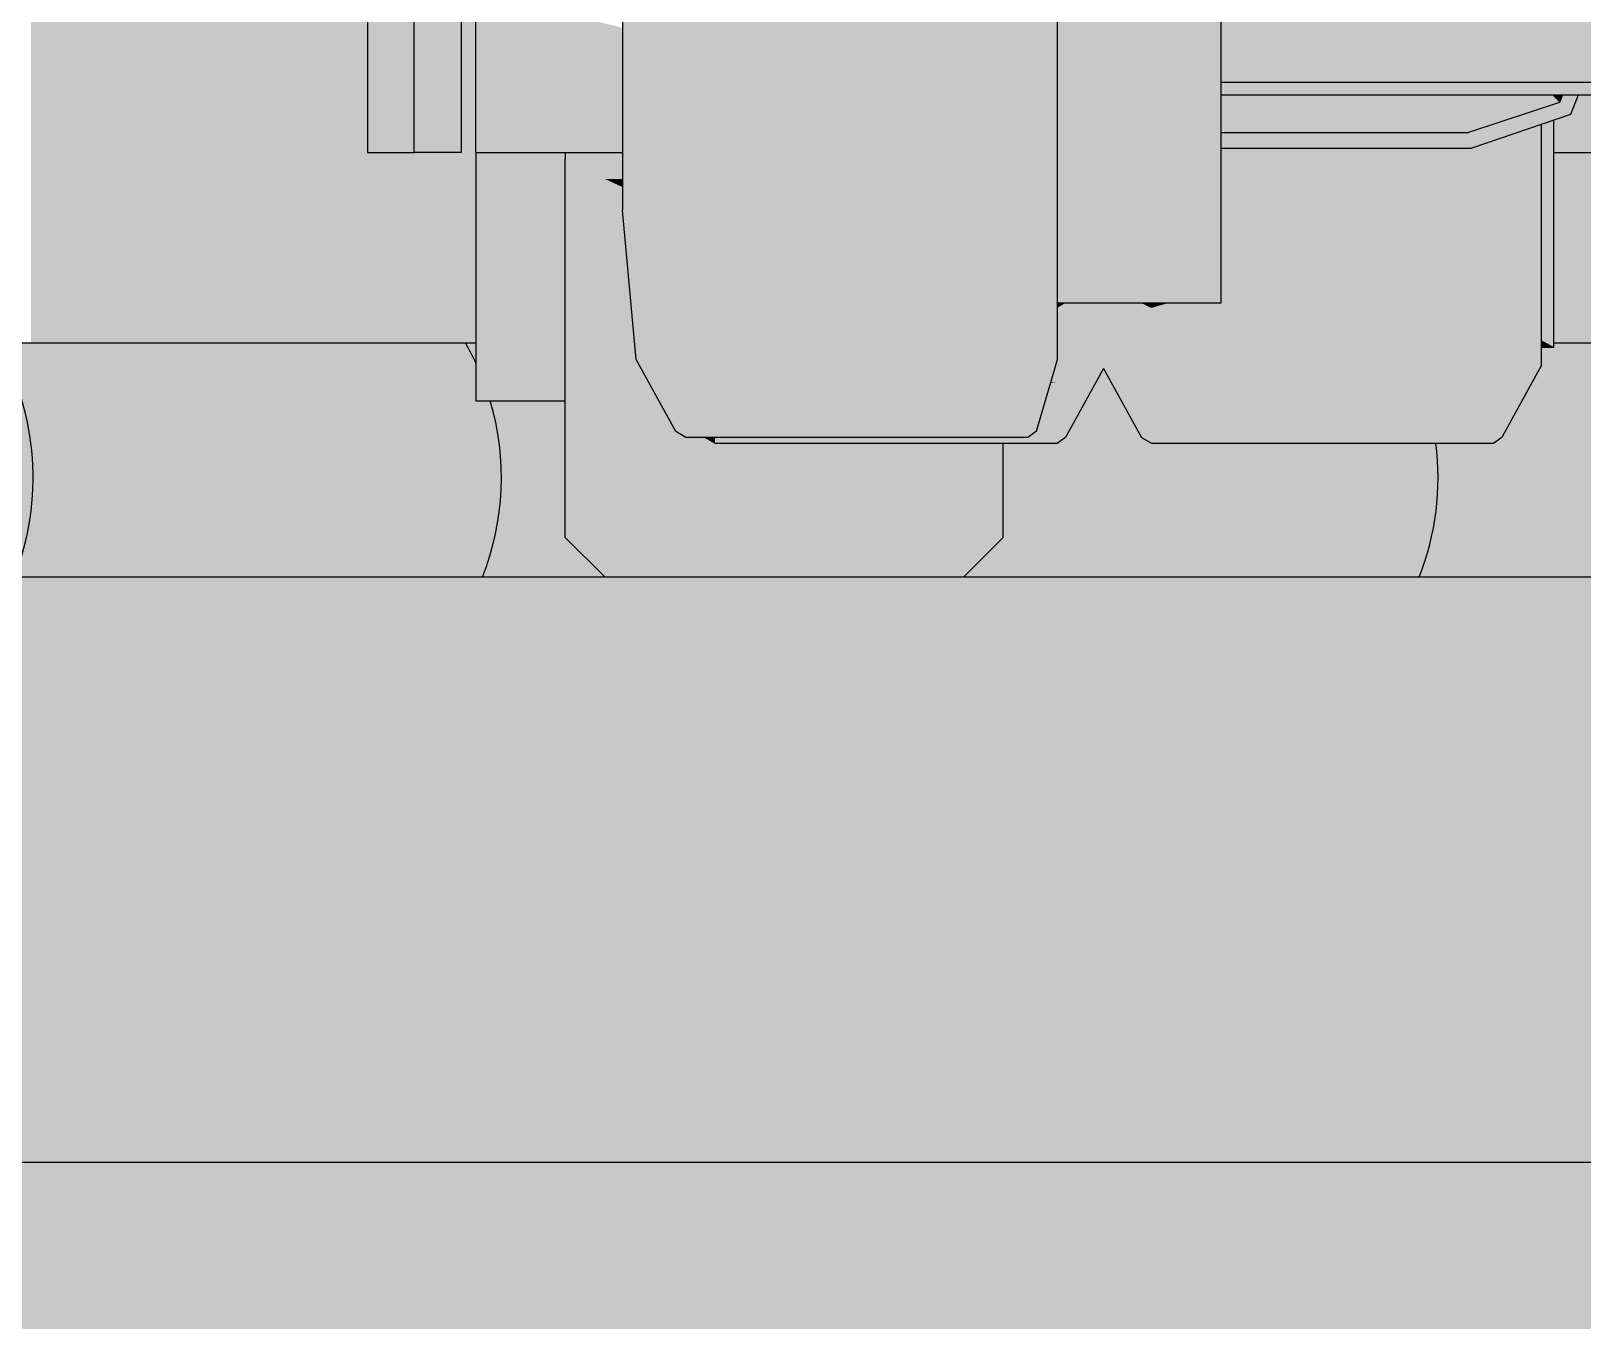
# Model space of a CAD drawing. Header units: millimetres. Extents: x 365175 to 2667127, y -330297 to -162108.
# Drawn here: x 1707990 to 1708652, y -327514 to -326964 of the extents above; entities that cross this region are included whole.
import ezdxf

# ---------------------------------------------------------------- set-up
doc = ezdxf.new("R2010")
doc.units = ezdxf.units.MM
doc.header["$MEASUREMENT"] = 0
doc.linetypes.add('Wipeout_Contour', pattern=[1000, 0, -1000])
for name, color, linetype in [('Cars', 7, 'Continuous'), ('Cotations - 1_100', 7, 'Continuous'), ('Portes ARCHICAD', 7, 'Continuous'), ('Sols_ Dalles', 7, 'Continuous')]:
    doc.layers.add(name, color=color, linetype=linetype)
doc.styles.add('STYLE_GENERE_4', font='')
doc.styles.get('STYLE_GENERE_4').set_extended_font_data('Arial')
doc.dimstyles.new('STYLE_GENERE__3', dxfattribs={"dimtxt": 500, "dimasz": 190, "dimexe": 0.18, "dimexo": 0.0625, "dimgap": 0, "dimtad": 1, "dimlfac": 0.001, "dimzin": 0, "dimdsep": 46, "dimtxsty": 'STYLE_GENERE_4', "dimblk": 'ARROWHEAD_6', "dimblk1": 'ARROWHEAD_6', "dimblk2": 'ARROWHEAD_6', "dimcen": 0.09, "dimse1": 1, "dimse2": 1, "dimclrd": 5, "dimclre": 5, "dimclrt": 5, "dimazin": 0, "dimtfac": 1, "dimtdec": 4, "dimtmove": 0, "dimatfit": 3, "dimfxl": 0, "dimtolj": 1, "dimtzin": 0, "dimarcsym": 0})

# ---------------------------------------------------------------- blocks, each defined once
blk = doc.blocks.new('Élément de coupe_7_1', base_point=(1275690.65, -327096.82))
at = {"layer": 'Portes ARCHICAD', "linetype": 'Continuous', "lineweight": 0, "true_color": 0x000000}
for points in [[(1707989.74, -324696.82), (1707989.74, -327096.82), (1708179.75, -327096.82), (1708179.75, -326911.45), (1708173.43, -326911.45), (1708173.43, -327015.46), (1708133.43, -327015.46), (1708133.43, -325840.62), (1708110.49, -325837.51), (1708082.43, -325826.73), (1708071.18, -325802.79), (1708071.18, -325769.65), (1708079.67, -325742.83), (1708084.52, -325737.08), (1708121.21, -325721.73), (1708133.43, -325720.33), (1708133.43, -325690.33), (1708106.13, -325678.17), (1708104.28, -325673.38), (1708094.95, -325645.35), (1708102.83, -325511.08), (1708113.39, -325483.96), (1708117.99, -325477.42), (1708133.43, -325467.9), (1708133.43, -324696.82)], [(1707989.74, -325180.14), (1707989.74, -327096.82), (1708179.75, -327096.82), (1708179.75, -326911.45), (1708173.43, -326911.45), (1708173.43, -327015.46), (1708133.43, -327015.46), (1708133.43, -325840.62), (1708110.49, -325837.51), (1708082.43, -325826.73), (1708071.18, -325802.79), (1708071.18, -325769.65), (1708079.67, -325742.83), (1708084.52, -325737.08), (1708121.21, -325721.73), (1708133.43, -325720.33), (1708133.43, -325690.33), (1708106.13, -325678.17), (1708104.28, -325673.38), (1708094.95, -325645.35), (1708102.83, -325511.08), (1708113.39, -325483.96), (1708117.99, -325477.42), (1708133.43, -325467.9), (1708133.43, -325180.14)], [(1708640.12, -327096.82), (1709327.54, -327096.82), (1709327.54, -327015.46), (1709288.27, -327015.46), (1709288.27, -327033.53), (1709249.52, -327033.53), (1709249.52, -327024.19), (1709224.81, -327024.19), (1709224.81, -327015.46), (1708742.85, -327015.46), (1708742.85, -327024.19), (1708718.14, -327024.19), (1708718.14, -327033.53), (1708679.39, -327033.53), (1708679.39, -327015.46), (1708640.12, -327015.46)], [(1708640.12, -327096.82), (1709327.54, -327096.82), (1709327.54, -327015.46), (1709288.27, -327015.46), (1709288.27, -327033.53), (1709249.52, -327033.53), (1709249.52, -327024.19), (1709224.81, -327024.19), (1709224.81, -327015.46), (1708742.85, -327015.46), (1708742.85, -327024.19), (1708718.14, -327024.19), (1708718.14, -327033.53), (1708679.39, -327033.53), (1708679.39, -327015.46), (1708640.12, -327015.46)]]:
    blk.add_hatch(color=18, dxfattribs=at).paths.add_polyline_path(points)
blk = doc.blocks.new('Élément de coupe_13_1', base_point=(1275690.65, -327096.82))
at = {"layer": 'Cars', "linetype": 'Continuous', "lineweight": 0, "true_color": 0x000000}
for points in [[(1708179.75, -327015.46), (1708242.39, -326992.67), (1708242.39, -326962.65), (1708241.69, -326962.03), (1708232.36, -326959.78), (1708223.03, -326951.41), (1708217.82, -326956.89), (1708207.54, -326953.27), (1708207.54, -326716.25), (1708217.82, -326712.63), (1708223.03, -326718.11), (1708232.36, -326709.74), (1708241.69, -326707.49), (1708242.39, -326706.87), (1708242.39, -326629.43), (1708244.23, -326609.01), (1708244.23, -326518.91), (1708252.78, -326501.52), (1708252.78, -326478.6), (1708252.78, -326472.46), (1708238.22, -326472.46), (1708238.22, -326449.46), (1708179.75, -326449.46)], [(1708179.75, -327015.46), (1708242.39, -326992.67), (1708242.39, -326962.65), (1708241.69, -326962.03), (1708232.36, -326959.78), (1708223.03, -326951.41), (1708217.82, -326956.89), (1708207.54, -326953.27), (1708207.54, -326716.25), (1708217.82, -326712.63), (1708223.03, -326718.11), (1708232.36, -326709.74), (1708241.69, -326707.49), (1708242.39, -326706.87), (1708242.39, -326629.43), (1708244.23, -326609.01), (1708244.23, -326518.91), (1708252.78, -326501.52), (1708252.78, -326478.6), (1708252.78, -326472.46), (1708238.22, -326472.46), (1708238.22, -326449.46), (1708179.75, -326449.46)], [(1708133.43, -327015.46), (1708153.43, -326538.55), (1708133.43, -326538.55)], [(1708133.43, -327015.46), (1708153.43, -326538.55), (1708133.43, -326538.55)], [(1708133.43, -327015.46), (1708153.43, -326538.55), (1708133.43, -326538.55)], [(1708153.43, -327015.46), (1708153.43, -326538.55), (1708133.43, -327015.46)], [(1708153.43, -327015.46), (1708153.43, -326538.55), (1708133.43, -327015.46)], [(1708153.43, -327015.46), (1708153.43, -326538.55), (1708133.43, -327015.46)], [(1708173.43, -327015.46), (1708173.43, -326885.46), (1708153.43, -326885.46)], [(1708173.43, -327015.46), (1708173.43, -326885.46), (1708153.43, -326885.46)], [(1708173.43, -327015.46), (1708173.43, -326885.46), (1708153.43, -326885.46)], [(1708173.43, -327015.46), (1708153.43, -326885.46), (1708153.43, -327015.46)], [(1708173.43, -327015.46), (1708153.43, -326885.46), (1708153.43, -327015.46)], [(1708173.43, -327015.46), (1708153.43, -326885.46), (1708153.43, -327015.46)], [(1708248.13, -326969.31), (1708248.13, -326917.92), (1708242.39, -326937.42)], [(1708248.13, -326969.31), (1708248.13, -326917.92), (1708242.39, -326937.42)], [(1708248.13, -326969.31), (1708260.91, -326937.87), (1708258.9, -326928.06), (1708257.36, -326923.08), (1708248.13, -326917.92)], [(1708248.13, -326969.31), (1708260.91, -326937.87), (1708258.9, -326928.06), (1708257.36, -326923.08), (1708248.13, -326917.92)], [(1708248.13, -326969.31), (1708242.39, -326937.42), (1708242.39, -326972.15)], [(1708248.13, -326969.31), (1708242.39, -326937.42), (1708242.39, -326972.15)], [(1708248.13, -326969.31), (1708265.15, -326984.7), (1708265.15, -326952.02), (1708261.42, -326940.37), (1708260.91, -326937.87)], [(1708248.13, -326969.31), (1708265.15, -326984.7), (1708265.15, -326952.02), (1708261.42, -326940.37), (1708260.91, -326937.87)], [(1708267.31, -326958.78), (1708265.15, -326952.02), (1708265.15, -326984.7), (1708269.34, -326985.94), (1708267.39, -326958.77)], [(1708267.31, -326958.78), (1708265.15, -326952.02), (1708265.15, -326984.7), (1708269.34, -326985.94), (1708267.39, -326958.77)], [(1708340.15, -326957.95), (1708269.34, -326985.94), (1708415.46, -326985.94), (1708415.46, -326957.11)], [(1708340.15, -326957.95), (1708269.34, -326985.94), (1708415.46, -326985.94), (1708415.46, -326957.11)], [(1708269.34, -326958.75), (1708269.34, -326985.94), (1708340.15, -326957.95)], [(1708269.34, -326958.75), (1708269.34, -326985.94), (1708340.15, -326957.95)], [(1708415.46, -326985.94), (1708419.08, -326984.59), (1708419.08, -326957.07), (1708417.24, -326957.09)], [(1708415.46, -326985.94), (1708419.08, -326984.59), (1708419.08, -326957.07), (1708417.24, -326957.09)], [(1708417.24, -326957.09), (1708415.46, -326957.11), (1708415.46, -326985.94)], [(1708417.24, -326957.09), (1708415.46, -326957.11), (1708415.46, -326985.94)], [(1708425.45, -326956.99), (1708419.08, -326957.07), (1708419.08, -326984.59), (1708428.1, -326969.29)], [(1708425.45, -326956.99), (1708419.08, -326957.07), (1708419.08, -326984.59), (1708428.1, -326969.29)], [(1708428.1, -326956.96), (1708425.45, -326956.99), (1708428.1, -326969.29)], [(1708428.1, -326956.96), (1708425.45, -326956.99), (1708428.1, -326969.29)], [(1708428.1, -326956.96), (1708428.1, -327031.83), (1708497.96, -327079.64), (1708497.96, -326956.19), (1708497.09, -326956.19)], [(1708428.1, -326956.96), (1708428.1, -327031.83), (1708497.96, -327079.64), (1708497.96, -326956.19), (1708497.09, -326956.19)], [(1708497.96, -326956.19), (1708497.96, -326964.57), (1708694.34, -326985.58), (1708694.34, -326956.19)], [(1708497.96, -326956.19), (1708497.96, -326964.57), (1708694.34, -326985.58), (1708694.34, -326956.19)], [(1708267.39, -326958.77), (1708269.34, -326985.94), (1708269.34, -326958.75)], [(1708267.39, -326958.77), (1708269.34, -326985.94), (1708269.34, -326958.75)], [(1708497.96, -326985.58), (1708694.34, -326985.58), (1708497.96, -326964.57)], [(1708497.96, -326985.58), (1708694.34, -326985.58), (1708497.96, -326964.57)], [(1708248.13, -327014.82), (1708248.13, -326969.31), (1708242.39, -326972.15)], [(1708248.13, -327014.82), (1708248.13, -326969.31), (1708242.39, -326972.15)], [(1708248.13, -327014.82), (1708265.15, -326984.7), (1708248.13, -326969.31)], [(1708248.13, -327014.82), (1708265.15, -326984.7), (1708248.13, -326969.31)], [(1708419.08, -326984.59), (1708428.1, -327014.8), (1708428.1, -326969.29)], [(1708419.08, -326984.59), (1708428.1, -327014.8), (1708428.1, -326969.29)], [(1708242.39, -326972.15), (1708242.39, -327000.88), (1708248.13, -327014.82)], [(1708242.39, -326972.15), (1708242.39, -327000.88), (1708248.13, -327014.82)], [(1708265.15, -327035.42), (1708265.15, -326984.7), (1708248.13, -327014.82)], [(1708265.15, -327035.42), (1708265.15, -326984.7), (1708248.13, -327014.82)], [(1708265.15, -326984.7), (1708269.34, -327037.08), (1708269.34, -326985.94)], [(1708265.15, -326984.7), (1708269.34, -327037.08), (1708269.34, -326985.94)], [(1708265.15, -327035.42), (1708269.34, -327037.08), (1708265.15, -326984.7)], [(1708265.15, -327035.42), (1708269.34, -327037.08), (1708265.15, -326984.7)], [(1708415.46, -326985.94), (1708415.46, -327037.08), (1708419.08, -326984.59)], [(1708415.46, -326985.94), (1708415.46, -327037.08), (1708419.08, -326984.59)], [(1708415.46, -327037.08), (1708419.08, -327035.27), (1708419.08, -326984.59)], [(1708415.46, -327037.08), (1708419.08, -327035.27), (1708419.08, -326984.59)], [(1708419.08, -327035.27), (1708428.1, -327014.8), (1708419.08, -326984.59)], [(1708419.08, -327035.27), (1708428.1, -327014.8), (1708419.08, -326984.59)], [(1708415.46, -326985.94), (1708269.34, -327037.08), (1708415.46, -327037.08)], [(1708415.46, -326985.94), (1708269.34, -327037.08), (1708415.46, -327037.08)], [(1708269.34, -326985.94), (1708269.34, -327037.08), (1708415.46, -326985.94)], [(1708269.34, -326985.94), (1708269.34, -327037.08), (1708415.46, -326985.94)], [(1708497.96, -326986.72), (1708672.39, -326986.72), (1708672.39, -326985.58), (1708513.18, -326985.58), (1708497.96, -326986.66)], [(1708497.96, -326986.72), (1708672.39, -326986.72), (1708672.39, -326985.58), (1708513.18, -326985.58), (1708497.96, -326986.66)], [(1708513.18, -326985.58), (1708497.96, -326985.58), (1708497.96, -326986.66)], [(1708513.18, -326985.58), (1708497.96, -326985.58), (1708497.96, -326986.66)], [(1708497.96, -326986.72), (1708497.96, -326990.85), (1708672.39, -326986.72)], [(1708497.96, -326986.72), (1708497.96, -326990.85), (1708672.39, -326986.72)], [(1708672.39, -326986.72), (1708497.96, -326990.85), (1708497.96, -326990.86), (1708672.39, -326990.86)], [(1708672.39, -326986.72), (1708497.96, -326990.85), (1708497.96, -326990.86), (1708672.39, -326990.86)], [(1708497.96, -326990.86), (1708497.96, -326995.17), (1708598.19, -326999.17), (1708625.12, -326990.86)], [(1708497.96, -326990.86), (1708497.96, -326995.17), (1708598.19, -326999.17), (1708625.12, -326990.86)], [(1708598.19, -326999.17), (1708603.7, -327006.87), (1708630.44, -326990.86), (1708625.12, -326990.86)], [(1708598.19, -326999.17), (1708603.7, -327006.87), (1708630.44, -326990.86), (1708625.12, -326990.86)], [(1708630.44, -326990.86), (1708603.7, -327006.87), (1708642.52, -326994.16), (1708639.36, -326990.86)], [(1708630.44, -326990.86), (1708603.7, -327006.87), (1708642.52, -326994.16), (1708639.36, -326990.86)], [(1708643.78, -326990.86), (1708639.36, -326990.86), (1708642.52, -326994.16)], [(1708643.78, -326990.86), (1708639.36, -326990.86), (1708642.52, -326994.16)], [(1708640.12, -327001.6), (1708640.12, -327015.46), (1708679.39, -327015.46), (1708679.39, -326985.58), (1708672.39, -326985.58), (1708672.39, -326990.86), (1708650.58, -326990.86), (1708647.28, -326999.15)], [(1708640.12, -327001.6), (1708640.12, -327015.46), (1708679.39, -327015.46), (1708679.39, -326985.58), (1708672.39, -326985.58), (1708672.39, -326990.86), (1708650.58, -326990.86), (1708647.28, -326999.15)], [(1708642.51, -326994.16), (1708647.28, -326999.15), (1708650.58, -326990.86), (1708643.78, -326990.86)], [(1708642.51, -326994.16), (1708647.28, -326999.15), (1708650.58, -326990.86), (1708643.78, -326990.86)], [(1708179.75, -327015.46), (1708242.39, -327015.46), (1708242.39, -326992.67)], [(1708179.75, -327015.46), (1708242.39, -327015.46), (1708242.39, -326992.67)], [(1708497.96, -326995.17), (1708497.96, -326999.17), (1708598.19, -326999.17)], [(1708497.96, -326995.17), (1708497.96, -326999.17), (1708598.19, -326999.17)], [(1708604.78, -327013.68), (1708647.28, -326999.15), (1708642.51, -326994.16), (1708625.7, -326999.67)], [(1708604.78, -327013.68), (1708647.28, -326999.15), (1708642.51, -326994.16), (1708625.7, -326999.67)], [(1708242.39, -327000.88), (1708242.39, -327022.34), (1708248.13, -327052.46)], [(1708242.39, -327000.88), (1708242.39, -327022.34), (1708248.13, -327052.46)], [(1708242.39, -327000.88), (1708248.13, -327052.46), (1708248.13, -327014.82)], [(1708242.39, -327000.88), (1708248.13, -327052.46), (1708248.13, -327014.82)], [(1708497.96, -327003.74), (1708603.7, -327006.87), (1708598.19, -326999.17), (1708497.96, -326999.17)], [(1708497.96, -327003.74), (1708603.7, -327006.87), (1708598.19, -326999.17), (1708497.96, -326999.17)], [(1708497.96, -327006.87), (1708603.7, -327006.87), (1708497.96, -327003.74)], [(1708497.96, -327006.87), (1708603.7, -327006.87), (1708497.96, -327003.74)], [(1708602.36, -327006.87), (1708604.78, -327013.68), (1708625.7, -326999.67), (1708603.7, -327006.87)], [(1708602.36, -327006.87), (1708604.78, -327013.68), (1708625.7, -326999.67), (1708603.7, -327006.87)], [(1708634.86, -327003.4), (1708628.35, -327005.63), (1708634.86, -327017.27)], [(1708634.86, -327003.4), (1708628.35, -327005.63), (1708634.86, -327017.27)], [(1708634.86, -327017.27), (1708634.86, -327095.71), (1708640.12, -327098.59), (1708640.12, -327001.6), (1708634.86, -327003.4)], [(1708634.86, -327017.27), (1708634.86, -327095.71), (1708640.12, -327098.59), (1708640.12, -327001.6), (1708634.86, -327003.4)], [(1708497.96, -327007.26), (1708497.96, -327013.68), (1708604.78, -327013.68), (1708602.36, -327006.87), (1708507.53, -327006.87)], [(1708497.96, -327007.26), (1708497.96, -327013.68), (1708604.78, -327013.68), (1708602.36, -327006.87), (1708507.53, -327006.87)], [(1708507.53, -327006.87), (1708497.96, -327006.87), (1708497.96, -327007.26)], [(1708507.53, -327006.87), (1708497.96, -327006.87), (1708497.96, -327007.26)], [(1708497.96, -327029.14), (1708497.96, -327039.55), (1708614.34, -327039.55), (1708614.34, -327010.42), (1708604.78, -327013.68), (1708542.13, -327013.68)], [(1708497.96, -327029.14), (1708497.96, -327039.55), (1708614.34, -327039.55), (1708614.34, -327010.42), (1708604.78, -327013.68), (1708542.13, -327013.68)], [(1708614.34, -327039.55), (1708617.96, -327037.74), (1708617.96, -327009.18), (1708616.4, -327009.71)], [(1708614.34, -327039.55), (1708617.96, -327037.74), (1708617.96, -327009.18), (1708616.4, -327009.71)], [(1708614.34, -327039.55), (1708616.4, -327009.71), (1708614.34, -327010.42)], [(1708614.34, -327039.55), (1708616.4, -327009.71), (1708614.34, -327010.42)], [(1708617.96, -327037.74), (1708634.86, -327017.27), (1708628.35, -327005.63), (1708617.96, -327009.18)], [(1708617.96, -327037.74), (1708634.86, -327017.27), (1708628.35, -327005.63), (1708617.96, -327009.18)], [(1708217.92, -327015.46), (1708179.75, -327015.46), (1708179.75, -327121.46), (1708217.92, -327083.41), (1708217.92, -327041.56)], [(1708217.92, -327015.46), (1708179.75, -327015.46), (1708179.75, -327121.46), (1708217.92, -327083.41), (1708217.92, -327041.56)], [(1708217.92, -327018.32), (1708234.92, -327026.82), (1708232.68, -327015.46), (1708217.92, -327015.46)], [(1708217.92, -327018.32), (1708234.92, -327026.82), (1708232.68, -327015.46), (1708217.92, -327015.46)], [(1708234.92, -327015.46), (1708232.68, -327015.46), (1708234.92, -327026.82)], [(1708234.92, -327015.46), (1708232.68, -327015.46), (1708234.92, -327026.82)], [(1708234.92, -327026.82), (1708242.39, -327026.82), (1708242.39, -327022.34), (1708242.39, -327015.46), (1708234.92, -327015.46)], [(1708234.92, -327026.82), (1708242.39, -327026.82), (1708242.39, -327022.34), (1708242.39, -327015.46), (1708234.92, -327015.46)], [(1708248.13, -327052.46), (1708265.15, -327035.42), (1708248.13, -327014.82)], [(1708248.13, -327052.46), (1708265.15, -327035.42), (1708248.13, -327014.82)], [(1708419.08, -327035.27), (1708428.1, -327052.44), (1708428.1, -327014.8)], [(1708419.08, -327035.27), (1708428.1, -327052.44), (1708428.1, -327014.8)], [(1708542.13, -327013.68), (1708497.96, -327013.68), (1708497.96, -327029.14)], [(1708542.13, -327013.68), (1708497.96, -327013.68), (1708497.96, -327029.14)], [(1708617.96, -327037.74), (1708634.86, -327054.91), (1708634.86, -327017.27)], [(1708617.96, -327037.74), (1708634.86, -327054.91), (1708634.86, -327017.27)], [(1708234.92, -327026.82), (1708217.92, -327018.32), (1708234.92, -327097.24)], [(1708234.92, -327026.82), (1708217.92, -327018.32), (1708234.92, -327097.24)], [(1708217.92, -327085.22), (1708234.92, -327097.24), (1708217.92, -327018.32)], [(1708217.92, -327085.22), (1708234.92, -327097.24), (1708217.92, -327018.32)], [(1708242.39, -327022.34), (1708248.13, -327080.59), (1708248.13, -327052.46)], [(1708242.39, -327022.34), (1708248.13, -327080.59), (1708248.13, -327052.46)], [(1708248.13, -327080.59), (1708242.39, -327022.34), (1708242.39, -327035.6)], [(1708248.13, -327080.59), (1708242.39, -327022.34), (1708242.39, -327035.6)], [(1708234.92, -327026.82), (1708242.39, -327030.27), (1708242.39, -327026.82)], [(1708234.92, -327026.82), (1708242.39, -327030.27), (1708242.39, -327026.82)], [(1708234.92, -327026.82), (1708234.92, -327097.24), (1708247.53, -327097.24), (1708242.39, -327040.09), (1708242.39, -327035.6), (1708242.39, -327030.27)], [(1708234.92, -327026.82), (1708234.92, -327097.24), (1708247.53, -327097.24), (1708242.39, -327040.09), (1708242.39, -327035.6), (1708242.39, -327030.27)], [(1708248.13, -327080.59), (1708242.39, -327035.6), (1708248.13, -327097.98)], [(1708248.13, -327080.59), (1708242.39, -327035.6), (1708248.13, -327097.98)], [(1708242.39, -327035.6), (1708242.39, -327040.09), (1708248.13, -327097.98)], [(1708242.39, -327035.6), (1708242.39, -327040.09), (1708248.13, -327097.98)], [(1708248.13, -327052.46), (1708265.15, -327077.38), (1708265.15, -327035.42)], [(1708248.13, -327052.46), (1708265.15, -327077.38), (1708265.15, -327035.42)], [(1708265.15, -327035.42), (1708269.34, -327079.37), (1708269.34, -327037.08)], [(1708265.15, -327035.42), (1708269.34, -327079.37), (1708269.34, -327037.08)], [(1708265.15, -327077.38), (1708269.34, -327079.37), (1708265.15, -327035.42)], [(1708265.15, -327077.38), (1708269.34, -327079.37), (1708265.15, -327035.42)], [(1708415.46, -327037.08), (1708269.34, -327037.08), (1708269.34, -327079.37)], [(1708415.46, -327037.08), (1708269.34, -327037.08), (1708269.34, -327079.37)], [(1708415.46, -327037.08), (1708269.34, -327079.37), (1708415.46, -327079.37)], [(1708415.46, -327037.08), (1708269.34, -327079.37), (1708415.46, -327079.37)], [(1708415.46, -327079.37), (1708419.08, -327035.27), (1708415.46, -327037.08)], [(1708415.46, -327079.37), (1708419.08, -327035.27), (1708415.46, -327037.08)], [(1708415.46, -327079.37), (1708419.08, -327077.18), (1708419.08, -327035.27)], [(1708415.46, -327079.37), (1708419.08, -327077.18), (1708419.08, -327035.27)], [(1708419.08, -327077.18), (1708428.1, -327052.44), (1708419.08, -327035.27)], [(1708419.08, -327077.18), (1708428.1, -327052.44), (1708419.08, -327035.27)], [(1708428.1, -327052.44), (1708428.1, -327079.64), (1708497.96, -327079.64), (1708428.1, -327031.83)], [(1708428.1, -327052.44), (1708428.1, -327079.64), (1708497.96, -327079.64), (1708428.1, -327031.83)], [(1708614.34, -327081.85), (1708617.96, -327037.74), (1708614.34, -327039.55)], [(1708614.34, -327081.85), (1708617.96, -327037.74), (1708614.34, -327039.55)], [(1708614.34, -327081.85), (1708617.96, -327079.66), (1708617.96, -327037.74)], [(1708614.34, -327081.85), (1708617.96, -327079.66), (1708617.96, -327037.74)], [(1708617.96, -327079.66), (1708634.86, -327054.91), (1708617.96, -327037.74)], [(1708617.96, -327079.66), (1708634.86, -327054.91), (1708617.96, -327037.74)], [(1708242.39, -327040.09), (1708248.13, -327103.86), (1708248.13, -327097.98)], [(1708242.39, -327040.09), (1708248.13, -327103.86), (1708248.13, -327097.98)], [(1708468.22, -327081.85), (1708614.34, -327081.85), (1708614.34, -327039.55), (1708497.96, -327073.24), (1708497.96, -327079.64), (1708475.84, -327079.64)], [(1708468.22, -327081.85), (1708614.34, -327081.85), (1708614.34, -327039.55), (1708497.96, -327073.24), (1708497.96, -327079.64), (1708475.84, -327079.64)], [(1708614.34, -327039.55), (1708497.96, -327039.55), (1708497.96, -327073.24)], [(1708614.34, -327039.55), (1708497.96, -327039.55), (1708497.96, -327073.24)], [(1708248.13, -327080.59), (1708265.15, -327077.38), (1708248.13, -327052.46)], [(1708248.13, -327080.59), (1708265.15, -327077.38), (1708248.13, -327052.46)], [(1708419.08, -327077.18), (1708428.1, -327080.56), (1708428.1, -327052.44)], [(1708419.08, -327077.18), (1708428.1, -327080.56), (1708428.1, -327052.44)], [(1708617.96, -327079.66), (1708634.86, -327083.04), (1708634.86, -327054.91)], [(1708617.96, -327079.66), (1708634.86, -327083.04), (1708634.86, -327054.91)], [(1708265.15, -327077.38), (1708248.13, -327080.59), (1708265.15, -327108.72)], [(1708265.15, -327077.38), (1708248.13, -327080.59), (1708265.15, -327108.72)], [(1708265.15, -327077.38), (1708269.34, -327110.98), (1708269.34, -327079.37)], [(1708265.15, -327077.38), (1708269.34, -327110.98), (1708269.34, -327079.37)], [(1708265.15, -327108.72), (1708269.34, -327110.98), (1708265.15, -327077.38)], [(1708265.15, -327108.72), (1708269.34, -327110.98), (1708265.15, -327077.38)], [(1708415.46, -327079.37), (1708415.46, -327110.98), (1708419.08, -327077.18)], [(1708415.46, -327079.37), (1708415.46, -327110.98), (1708419.08, -327077.18)], [(1708419.08, -327077.18), (1708415.46, -327110.98), (1708419.08, -327108.51)], [(1708419.08, -327077.18), (1708415.46, -327110.98), (1708419.08, -327108.51)], [(1708419.08, -327108.51), (1708428.1, -327080.56), (1708419.08, -327077.18)], [(1708419.08, -327108.51), (1708428.1, -327080.56), (1708419.08, -327077.18)], [(1708217.92, -327083.41), (1708179.75, -327121.46), (1708217.92, -327121.46), (1708217.92, -327085.22)], [(1708217.92, -327083.41), (1708179.75, -327121.46), (1708217.92, -327121.46), (1708217.92, -327085.22)], [(1708248.13, -327080.59), (1708248.13, -327097.98), (1708265.15, -327108.72)], [(1708248.13, -327080.59), (1708248.13, -327097.98), (1708265.15, -327108.72)], [(1708269.34, -327079.37), (1708269.34, -327110.98), (1708415.46, -327079.37)], [(1708269.34, -327079.37), (1708269.34, -327110.98), (1708415.46, -327079.37)], [(1708415.46, -327079.37), (1708269.34, -327110.98), (1708415.46, -327110.98)], [(1708415.46, -327079.37), (1708269.34, -327110.98), (1708415.46, -327110.98)], [(1708419.08, -327108.51), (1708428.1, -327097.95), (1708428.1, -327080.56)], [(1708419.08, -327108.51), (1708428.1, -327097.95), (1708428.1, -327080.56)], [(1708427.99, -327104.19), (1708427.99, -327113.45), (1708431.61, -327079.66), (1708428.1, -327081.78), (1708428.1, -327103.83)], [(1708427.99, -327104.19), (1708427.99, -327113.45), (1708431.61, -327079.66), (1708428.1, -327081.78), (1708428.1, -327103.83)], [(1708427.99, -327113.45), (1708431.61, -327110.98), (1708431.61, -327079.66)], [(1708427.99, -327113.45), (1708431.61, -327110.98), (1708431.61, -327079.66)], [(1708428.17, -327079.64), (1708428.1, -327079.64), (1708428.1, -327080.52)], [(1708428.17, -327079.64), (1708428.1, -327079.64), (1708428.1, -327080.52)], [(1708428.1, -327080.52), (1708428.1, -327080.56), (1708428.1, -327081.78), (1708431.61, -327079.66), (1708431.61, -327079.64), (1708428.17, -327079.64)], [(1708428.1, -327080.52), (1708428.1, -327080.56), (1708428.1, -327081.78), (1708431.61, -327079.66), (1708431.61, -327079.64), (1708428.17, -327079.64)], [(1708431.61, -327079.66), (1708447.75, -327082.88), (1708447.75, -327079.64), (1708431.62, -327079.64)], [(1708431.61, -327079.66), (1708447.75, -327082.88), (1708447.75, -327079.64), (1708431.62, -327079.64)], [(1708431.61, -327110.98), (1708447.75, -327084.29), (1708447.75, -327082.88), (1708431.61, -327079.66)], [(1708431.61, -327110.98), (1708447.75, -327084.29), (1708447.75, -327082.88), (1708431.61, -327079.66)], [(1708447.75, -327084.29), (1708431.61, -327110.98), (1708447.75, -327100.89)], [(1708447.75, -327084.29), (1708431.61, -327110.98), (1708447.75, -327100.89)], [(1708447.75, -327079.64), (1708447.75, -327082.92), (1708464.03, -327079.85), (1708463.89, -327079.64)], [(1708447.75, -327079.64), (1708447.75, -327082.92), (1708464.03, -327079.85), (1708463.89, -327079.64)], [(1708447.75, -327082.92), (1708447.75, -327084.29), (1708464.03, -327111.19), (1708464.03, -327079.85)], [(1708447.75, -327082.92), (1708447.75, -327084.29), (1708464.03, -327111.19), (1708464.03, -327079.85)], [(1708447.75, -327084.29), (1708447.75, -327100.92), (1708464.03, -327111.19)], [(1708447.75, -327084.29), (1708447.75, -327100.92), (1708464.03, -327111.19)], [(1708464.03, -327079.64), (1708463.89, -327079.64), (1708464.03, -327079.85)], [(1708464.03, -327079.64), (1708463.89, -327079.64), (1708464.03, -327079.85)], [(1708468.01, -327079.64), (1708464.03, -327079.64), (1708464.03, -327079.85), (1708468.22, -327081.85)], [(1708468.01, -327079.64), (1708464.03, -327079.64), (1708464.03, -327079.85), (1708468.22, -327081.85)], [(1708468.22, -327113.45), (1708464.03, -327079.85), (1708464.03, -327111.19)], [(1708468.22, -327113.45), (1708464.03, -327079.85), (1708464.03, -327111.19)], [(1708464.03, -327079.85), (1708468.22, -327113.45), (1708468.22, -327081.85)], [(1708464.03, -327079.85), (1708468.22, -327113.45), (1708468.22, -327081.85)], [(1708468.22, -327079.64), (1708468.01, -327079.64), (1708468.22, -327081.85)], [(1708468.22, -327079.64), (1708468.01, -327079.64), (1708468.22, -327081.85)], [(1708468.22, -327081.85), (1708475.84, -327079.64), (1708468.22, -327079.64)], [(1708468.22, -327081.85), (1708475.84, -327079.64), (1708468.22, -327079.64)], [(1708468.22, -327113.45), (1708614.34, -327081.85), (1708468.22, -327081.85)], [(1708468.22, -327113.45), (1708614.34, -327081.85), (1708468.22, -327081.85)], [(1708614.34, -327081.85), (1708468.22, -327113.45), (1708614.34, -327113.45)], [(1708614.34, -327081.85), (1708468.22, -327113.45), (1708614.34, -327113.45)], [(1708617.96, -327110.98), (1708617.96, -327079.66), (1708614.34, -327113.45)], [(1708617.96, -327110.98), (1708617.96, -327079.66), (1708614.34, -327113.45)], [(1708614.34, -327081.85), (1708614.34, -327113.45), (1708617.96, -327079.66)], [(1708614.34, -327081.85), (1708614.34, -327113.45), (1708617.96, -327079.66)], [(1708617.96, -327110.98), (1708634.86, -327083.04), (1708617.96, -327079.66)], [(1708617.96, -327110.98), (1708634.86, -327083.04), (1708617.96, -327079.66)], [(1708617.96, -327110.98), (1708634.86, -327100.42), (1708634.86, -327083.04)], [(1708617.96, -327110.98), (1708634.86, -327100.42), (1708634.86, -327083.04)], [(1708217.92, -327085.22), (1708234.92, -327151.27), (1708234.92, -327097.24)], [(1708217.92, -327085.22), (1708234.92, -327151.27), (1708234.92, -327097.24)], [(1708217.92, -327136.55), (1708234.92, -327151.27), (1708217.92, -327085.22)], [(1708217.92, -327136.55), (1708234.92, -327151.27), (1708217.92, -327085.22)], [(1708234.92, -327151.27), (1708387.92, -327151.27), (1708354.84, -327139.59), (1708281.87, -327139.59), (1708277.68, -327137.12), (1708269.34, -327137.12), (1708265.15, -327134.65), (1708248.13, -327103.86), (1708247.95, -327101.84), (1708234.92, -327097.24)], [(1708234.92, -327151.27), (1708387.92, -327151.27), (1708354.84, -327139.59), (1708281.87, -327139.59), (1708277.68, -327137.12), (1708269.34, -327137.12), (1708265.15, -327134.65), (1708248.13, -327103.86), (1708247.95, -327101.84), (1708234.92, -327097.24)], [(1708234.92, -327097.24), (1708247.95, -327101.84), (1708247.53, -327097.24)], [(1708234.92, -327097.24), (1708247.95, -327101.84), (1708247.53, -327097.24)], [(1708634.86, -327095.71), (1708634.86, -327098.59), (1708640.12, -327098.59)], [(1708634.86, -327095.71), (1708634.86, -327098.59), (1708640.12, -327098.59)], [(1708248.13, -327097.98), (1708265.15, -327128.1), (1708265.15, -327108.72)], [(1708248.13, -327097.98), (1708265.15, -327128.1), (1708265.15, -327108.72)], [(1708248.13, -327103.86), (1708265.15, -327128.1), (1708248.13, -327097.98)], [(1708248.13, -327103.86), (1708265.15, -327128.1), (1708248.13, -327097.98)], [(1708265.15, -327128.1), (1708248.13, -327103.86), (1708265.15, -327134.65)], [(1708265.15, -327128.1), (1708248.13, -327103.86), (1708265.15, -327134.65)], [(1708419.08, -327127.86), (1708428.1, -327097.95), (1708419.08, -327108.51)], [(1708419.08, -327127.86), (1708428.1, -327097.95), (1708419.08, -327108.51)], [(1708428.1, -327097.95), (1708419.08, -327127.86), (1708428.1, -327103.83)], [(1708428.1, -327097.95), (1708419.08, -327127.86), (1708428.1, -327103.83)], [(1708419.08, -327127.86), (1708419.08, -327134.41), (1708428.1, -327103.83)], [(1708419.08, -327127.86), (1708419.08, -327134.41), (1708428.1, -327103.83)], [(1708431.61, -327110.98), (1708431.61, -327130.34), (1708447.75, -327101.76), (1708447.75, -327100.89)], [(1708431.61, -327110.98), (1708431.61, -327130.34), (1708447.75, -327101.76), (1708447.75, -327100.89)], [(1708431.61, -327130.34), (1708447.75, -327107.38), (1708447.75, -327101.76)], [(1708431.61, -327130.34), (1708447.75, -327107.38), (1708447.75, -327101.76)], [(1708447.75, -327100.92), (1708447.75, -327101.76), (1708464.03, -327130.57), (1708464.03, -327111.19)], [(1708447.75, -327100.92), (1708447.75, -327101.76), (1708464.03, -327130.57), (1708464.03, -327111.19)], [(1708447.75, -327107.39), (1708464.03, -327130.57), (1708447.75, -327101.76)], [(1708447.75, -327107.39), (1708464.03, -327130.57), (1708447.75, -327101.76)], [(1708617.96, -327130.34), (1708634.86, -327100.42), (1708617.96, -327110.98)], [(1708617.96, -327130.34), (1708634.86, -327100.42), (1708617.96, -327110.98)], [(1708634.86, -327106.3), (1708634.86, -327100.42), (1708617.96, -327130.34)], [(1708634.86, -327106.3), (1708634.86, -327100.42), (1708617.96, -327130.34)], [(1708265.15, -327108.72), (1708269.34, -327130.51), (1708269.34, -327110.98)], [(1708265.15, -327108.72), (1708269.34, -327130.51), (1708269.34, -327110.98)], [(1708265.15, -327128.1), (1708269.34, -327130.51), (1708265.15, -327108.72)], [(1708265.15, -327128.1), (1708269.34, -327130.51), (1708265.15, -327108.72)], [(1708415.46, -327110.98), (1708415.46, -327130.51), (1708419.08, -327108.51)], [(1708415.46, -327110.98), (1708415.46, -327130.51), (1708419.08, -327108.51)], [(1708415.46, -327130.51), (1708419.08, -327127.86), (1708419.08, -327108.51)], [(1708415.46, -327130.51), (1708419.08, -327127.86), (1708419.08, -327108.51)], [(1708425.26, -327113.45), (1708427.99, -327113.45), (1708427.99, -327104.19)], [(1708425.26, -327113.45), (1708427.99, -327113.45), (1708427.99, -327104.19)], [(1708431.61, -327136.88), (1708447.75, -327107.67), (1708447.75, -327107.38), (1708431.61, -327130.34)], [(1708431.61, -327136.88), (1708447.75, -327107.67), (1708447.75, -327107.38), (1708431.61, -327130.34)], [(1708447.75, -327107.39), (1708447.75, -327107.67), (1708464.03, -327137.12), (1708464.03, -327130.57)], [(1708447.75, -327107.39), (1708447.75, -327107.67), (1708464.03, -327137.12), (1708464.03, -327130.57)], [(1708617.96, -327136.88), (1708634.86, -327106.3), (1708617.96, -327130.34)], [(1708617.96, -327136.88), (1708634.86, -327106.3), (1708617.96, -327130.34)], [(1708269.34, -327110.98), (1708269.34, -327130.51), (1708415.46, -327110.98)], [(1708269.34, -327110.98), (1708269.34, -327130.51), (1708415.46, -327110.98)], [(1708415.46, -327110.98), (1708269.34, -327130.51), (1708415.46, -327130.51)], [(1708415.46, -327110.98), (1708269.34, -327130.51), (1708415.46, -327130.51)], [(1708425.15, -327113.83), (1708419.5, -327132.99), (1708427.99, -327132.99), (1708427.99, -327113.45)], [(1708425.15, -327113.83), (1708419.5, -327132.99), (1708427.99, -327132.99), (1708427.99, -327113.45)], [(1708425.15, -327113.83), (1708427.99, -327113.45), (1708425.26, -327113.45)], [(1708425.15, -327113.83), (1708427.99, -327113.45), (1708425.26, -327113.45)], [(1708431.61, -327130.34), (1708431.61, -327110.98), (1708427.99, -327132.99)], [(1708431.61, -327130.34), (1708431.61, -327110.98), (1708427.99, -327132.99)], [(1708427.99, -327132.99), (1708431.61, -327110.98), (1708427.99, -327113.45)], [(1708427.99, -327132.99), (1708431.61, -327110.98), (1708427.99, -327113.45)], [(1708464.03, -327111.19), (1708468.22, -327132.99), (1708468.22, -327113.45)], [(1708464.03, -327111.19), (1708468.22, -327132.99), (1708468.22, -327113.45)], [(1708468.22, -327132.99), (1708464.03, -327111.19), (1708464.03, -327130.57)], [(1708468.22, -327132.99), (1708464.03, -327111.19), (1708464.03, -327130.57)], [(1708468.22, -327132.99), (1708614.34, -327113.45), (1708468.22, -327113.45)], [(1708468.22, -327132.99), (1708614.34, -327113.45), (1708468.22, -327113.45)], [(1708614.34, -327113.45), (1708468.22, -327132.99), (1708614.34, -327132.99)], [(1708614.34, -327113.45), (1708468.22, -327132.99), (1708614.34, -327132.99)], [(1708617.96, -327110.98), (1708614.34, -327113.45), (1708614.34, -327132.99)], [(1708617.96, -327110.98), (1708614.34, -327113.45), (1708614.34, -327132.99)], [(1708614.34, -327132.99), (1708617.96, -327130.34), (1708617.96, -327110.98)], [(1708614.34, -327132.99), (1708617.96, -327130.34), (1708617.96, -327110.98)], [(1708265.15, -327128.1), (1708265.15, -327134.65), (1708269.34, -327137.12)], [(1708265.15, -327128.1), (1708265.15, -327134.65), (1708269.34, -327137.12)], [(1708269.34, -327130.51), (1708265.15, -327128.1), (1708269.34, -327137.12)], [(1708269.34, -327130.51), (1708265.15, -327128.1), (1708269.34, -327137.12)], [(1708415.46, -327130.51), (1708269.34, -327130.51), (1708269.34, -327137.12)], [(1708415.46, -327130.51), (1708269.34, -327130.51), (1708269.34, -327137.12)], [(1708269.34, -327137.12), (1708415.46, -327137.12), (1708415.46, -327130.51)], [(1708269.34, -327137.12), (1708415.46, -327137.12), (1708415.46, -327130.51)], [(1708419.08, -327127.86), (1708415.46, -327130.51), (1708415.46, -327137.12)], [(1708419.08, -327127.86), (1708415.46, -327130.51), (1708415.46, -327137.12)], [(1708419.08, -327127.86), (1708415.46, -327137.12), (1708419.08, -327134.41)], [(1708419.08, -327127.86), (1708415.46, -327137.12), (1708419.08, -327134.41)], [(1708431.61, -327136.88), (1708431.61, -327130.34), (1708427.99, -327139.59)], [(1708431.61, -327136.88), (1708431.61, -327130.34), (1708427.99, -327139.59)], [(1708427.99, -327139.59), (1708431.61, -327130.34), (1708427.99, -327132.99)], [(1708427.99, -327139.59), (1708431.61, -327130.34), (1708427.99, -327132.99)], [(1708468.22, -327139.59), (1708464.03, -327130.57), (1708464.03, -327137.12)], [(1708468.22, -327139.59), (1708464.03, -327130.57), (1708464.03, -327137.12)], [(1708464.03, -327130.57), (1708468.22, -327139.59), (1708468.22, -327132.99)], [(1708464.03, -327130.57), (1708468.22, -327139.59), (1708468.22, -327132.99)], [(1708614.34, -327139.59), (1708617.96, -327130.34), (1708614.34, -327132.99)], [(1708614.34, -327139.59), (1708617.96, -327130.34), (1708614.34, -327132.99)], [(1708617.96, -327136.88), (1708617.96, -327130.34), (1708614.34, -327139.59)], [(1708617.96, -327136.88), (1708617.96, -327130.34), (1708614.34, -327139.59)], [(1708234.92, -327185.24), (1708234.92, -327151.27), (1708217.92, -327136.55)], [(1708234.92, -327185.24), (1708234.92, -327151.27), (1708217.92, -327136.55)], [(1708217.92, -327136.55), (1708217.92, -327168.82), (1708234.92, -327185.24)], [(1708217.92, -327136.55), (1708217.92, -327168.82), (1708234.92, -327185.24)], [(1708280.72, -327137.12), (1708277.68, -327137.12), (1708281.87, -327139.59)], [(1708280.72, -327137.12), (1708277.68, -327137.12), (1708281.87, -327139.59)], [(1708281.87, -327137.12), (1708280.72, -327137.12), (1708281.87, -327139.59)], [(1708281.87, -327137.12), (1708280.72, -327137.12), (1708281.87, -327139.59)], [(1708336.54, -327137.12), (1708281.87, -327139.59), (1708427.99, -327139.59), (1708427.99, -327132.99), (1708419.39, -327133.37), (1708419.08, -327134.41), (1708415.46, -327137.12)], [(1708336.54, -327137.12), (1708281.87, -327139.59), (1708427.99, -327139.59), (1708427.99, -327132.99), (1708419.39, -327133.37), (1708419.08, -327134.41), (1708415.46, -327137.12)], [(1708281.87, -327137.12), (1708281.87, -327139.59), (1708336.54, -327137.12)], [(1708281.87, -327137.12), (1708281.87, -327139.59), (1708336.54, -327137.12)], [(1708419.39, -327133.37), (1708427.99, -327132.99), (1708419.5, -327132.99)], [(1708419.39, -327133.37), (1708427.99, -327132.99), (1708419.5, -327132.99)], [(1708614.34, -327132.99), (1708468.22, -327139.59), (1708614.34, -327139.59)], [(1708614.34, -327132.99), (1708468.22, -327139.59), (1708614.34, -327139.59)], [(1708614.34, -327132.99), (1708468.22, -327132.99), (1708468.22, -327139.59)], [(1708614.34, -327132.99), (1708468.22, -327132.99), (1708468.22, -327139.59)], [(1708354.84, -327139.59), (1708387.92, -327151.27), (1708387.92, -327139.59)], [(1708354.84, -327139.59), (1708387.92, -327151.27), (1708387.92, -327139.59)], [(1708387.92, -327151.27), (1708404.92, -327168.82), (1708404.92, -327139.59), (1708401.41, -327139.59)], [(1708387.92, -327151.27), (1708404.92, -327168.82), (1708404.92, -327139.59), (1708401.41, -327139.59)], [(1708387.92, -327151.27), (1708401.41, -327139.59), (1708387.92, -327139.59)], [(1708387.92, -327151.27), (1708401.41, -327139.59), (1708387.92, -327139.59)], [(1708234.92, -327151.27), (1708234.92, -327185.24), (1708387.92, -327185.24)], [(1708234.92, -327151.27), (1708234.92, -327185.24), (1708387.92, -327185.24)], [(1708387.92, -327151.27), (1708234.92, -327151.27), (1708387.92, -327185.24)], [(1708387.92, -327151.27), (1708234.92, -327151.27), (1708387.92, -327185.24)], [(1708387.92, -327185.24), (1708404.92, -327168.82), (1708387.92, -327151.27)], [(1708387.92, -327185.24), (1708404.92, -327168.82), (1708387.92, -327151.27)], [(1708234.92, -327185.24), (1708217.92, -327168.82), (1708234.92, -327196.82)], [(1708234.92, -327185.24), (1708217.92, -327168.82), (1708234.92, -327196.82)], [(1708217.92, -327168.82), (1708217.92, -327179.82), (1708234.92, -327196.82)], [(1708217.92, -327168.82), (1708217.92, -327179.82), (1708234.92, -327196.82)], [(1708404.92, -327168.82), (1708387.92, -327185.24), (1708404.92, -327179.82)], [(1708404.92, -327168.82), (1708387.92, -327185.24), (1708404.92, -327179.82)], [(1708387.92, -327185.24), (1708387.92, -327196.82), (1708404.92, -327179.82)], [(1708387.92, -327185.24), (1708387.92, -327196.82), (1708404.92, -327179.82)], [(1708234.92, -327185.24), (1708387.92, -327196.82), (1708387.92, -327185.24)], [(1708234.92, -327185.24), (1708387.92, -327196.82), (1708387.92, -327185.24)], [(1708234.92, -327185.24), (1708234.92, -327196.82), (1708387.92, -327196.82)], [(1708234.92, -327185.24), (1708234.92, -327196.82), (1708387.92, -327196.82)]]:
    blk.add_hatch(color=18, dxfattribs=at).paths.add_polyline_path(points)
at = {"layer": 'Cars', "color": 7, "linetype": 'Continuous', "lineweight": 13}
for p, q in [((1708179.75, -327015.46), (1708179.75, -326449.46)), ((1708133.43, -326538.55), (1708133.43, -327015.46)), ((1708153.43, -327015.46), (1708153.43, -326538.55)), ((1708173.43, -326885.46), (1708173.43, -327015.46)), ((1708242.39, -326937.42), (1708242.39, -326972.15)), ((1708428.1, -326969.29), (1708428.1, -326956.96)), ((1708497.96, -327079.64), (1708497.96, -326956.19)), ((1708428.1, -327014.8), (1708428.1, -326969.29)), ((1708242.39, -326972.15), (1708242.39, -327000.88)), ((1708694.34, -326985.58), (1708497.96, -326985.58)), ((1708497.96, -326990.86), (1708672.39, -326990.86)), ((1708643.78, -326990.86), (1708642.52, -326994.16)), ((1708647.28, -326999.15), (1708650.58, -326990.86)), ((1708642.52, -326994.16), (1708603.7, -327006.87)), ((1708242.39, -327000.88), (1708242.39, -327022.34)), ((1708604.78, -327013.68), (1708647.28, -326999.15)), ((1708634.86, -327017.27), (1708634.86, -327003.4)), ((1708640.12, -327098.59), (1708640.12, -327001.6)), ((1708497.96, -327006.87), (1708603.7, -327006.87)), ((1708133.43, -327015.46), (1708153.43, -327015.46)), ((1708173.43, -327015.46), (1708153.43, -327015.46)), ((1708179.75, -327015.46), (1708242.39, -327015.46)), ((1708179.75, -327015.46), (1708179.75, -327121.46)), ((1708217.92, -327015.46), (1708217.92, -327018.32)), ((1708428.1, -327052.44), (1708428.1, -327014.8)), ((1708497.96, -327013.68), (1708604.78, -327013.68)), ((1708634.86, -327054.91), (1708634.86, -327017.27)), ((1708640.12, -327015.46), (1708679.39, -327015.46)), ((1708217.92, -327085.22), (1708217.92, -327018.32)), ((1708242.39, -327022.34), (1708242.39, -327035.6)), ((1708242.39, -327035.6), (1708242.39, -327040.09)), ((1708248.13, -327103.86), (1708242.39, -327040.09)), ((1708428.1, -327080.56), (1708428.1, -327052.44)), ((1708634.86, -327083.04), (1708634.86, -327054.91)), ((1708428.1, -327079.64), (1708497.96, -327079.64)), ((1708428.1, -327097.95), (1708428.1, -327080.56)), ((1708634.86, -327100.42), (1708634.86, -327083.04)), ((1708217.92, -327136.55), (1708217.92, -327085.22)), ((1708265.15, -327134.65), (1708248.13, -327103.86)), ((1708419.08, -327134.41), (1708428.1, -327103.83)), ((1708428.1, -327103.83), (1708428.1, -327097.95)), ((1708634.86, -327098.59), (1708640.12, -327098.59)), ((1708634.86, -327106.3), (1708634.86, -327100.42)), ((1708447.75, -327107.67), (1708431.61, -327136.88)), ((1708447.75, -327107.67), (1708464.03, -327137.12)), ((1708634.86, -327106.3), (1708617.96, -327136.88)), ((1708179.75, -327121.46), (1708217.92, -327121.46)), ((1708217.92, -327168.82), (1708217.92, -327136.55)), ((1708269.34, -327137.12), (1708265.15, -327134.65)), ((1708415.46, -327137.12), (1708269.34, -327137.12)), ((1708277.68, -327137.12), (1708281.87, -327139.59)), ((1708419.08, -327134.41), (1708415.46, -327137.12)), ((1708427.99, -327139.59), (1708431.61, -327136.88)), ((1708464.03, -327137.12), (1708468.22, -327139.59)), ((1708614.34, -327139.59), (1708617.96, -327136.88)), ((1708281.87, -327139.59), (1708427.99, -327139.59)), ((1708404.92, -327168.82), (1708404.92, -327139.59)), ((1708468.22, -327139.59), (1708614.34, -327139.59)), ((1708217.92, -327179.82), (1708217.92, -327168.82)), ((1708404.92, -327174.32), (1708404.92, -327168.82)), ((1708404.92, -327179.82), (1708404.92, -327174.32)), ((1708234.92, -327196.82), (1708217.92, -327179.82)), ((1708387.92, -327196.82), (1708404.92, -327179.82))]:
    blk.add_line(p, q, dxfattribs=at)
blk = doc.blocks.new('*X122', base_point=(1275690.65, -327096.82))
at = {"layer": 'Sols_ Dalles', "color": 7, "linetype": 'Continuous', "lineweight": 5}
blk.add_arc((1708475.18, -327154.35), 115.47, 338.41992, 7.345, dxfattribs=at)
blk.add_arc((1708475.18, -327154.35), 115.47, 338.41992, 7.345, dxfattribs=at)
blk = doc.blocks.new('*X128', base_point=(1275690.65, -327096.82))
at = {"layer": 'Sols_ Dalles', "color": 7, "linetype": 'Continuous', "lineweight": 5}
for centre, start, end in [((1707875.18, -327154.35), 338.41992, 29.88253), ((1707875.18, -327154.35), 338.41992, 29.88253), ((1708075.18, -327154.35), 25.08871, 29.88253), ((1708075.18, -327154.35), 25.08871, 29.88253), ((1708075.18, -327154.35), 338.41992, 16.5516), ((1708075.18, -327154.35), 338.41992, 16.5516)]:
    blk.add_arc(centre, 115.47, start, end, dxfattribs=at)
blk = doc.blocks.new('Élément de coupe_39_1', base_point=(1275690.65, -327096.82))
at = {"layer": 'Sols_ Dalles', "linetype": 'Continuous', "lineweight": 0, "true_color": 0x000000}
for points in [[(1705397.37, -327179.82), (1705380.37, -327196.82), (1708234.92, -327196.82), (1708217.92, -327179.82), (1708217.92, -327121.46), (1708179.75, -327121.46), (1708179.75, -327096.82), (1705435.54, -327096.82), (1705435.54, -327121.46), (1705412.82, -327121.46), (1705405.53, -327134.65), (1705405.14, -327134.88), (1705401.34, -327141.76), (1705397.37, -327144.1)], [(1706662.86, -327196.82), (1708234.92, -327196.82), (1708217.92, -327179.82), (1708217.92, -327121.46), (1708179.75, -327121.46), (1708179.75, -327096.82), (1706720.22, -327096.82)], [(1708387.92, -327196.82), (1709527.37, -327196.82), (1709510.37, -327179.82), (1709510.37, -327144.23), (1709364.68, -327144.23), (1709361.05, -327141.52), (1709344.15, -327110.94), (1709344.15, -327098.59), (1709327.54, -327098.59), (1709327.54, -327096.82), (1708640.12, -327096.82), (1708640.12, -327098.59), (1708634.86, -327098.59), (1708634.86, -327106.3), (1708617.96, -327136.88), (1708614.34, -327139.59), (1708468.22, -327139.59), (1708464.03, -327137.12), (1708447.75, -327107.67), (1708431.61, -327136.88), (1708427.99, -327139.59), (1708404.92, -327139.59), (1708404.92, -327179.82)], [(1708387.92, -327196.82), (1709527.37, -327196.82), (1709510.37, -327179.82), (1709510.37, -327144.23), (1709364.68, -327144.23), (1709361.05, -327141.52), (1709344.15, -327110.94), (1709344.15, -327098.59), (1709327.54, -327098.59), (1709327.54, -327096.82), (1708640.12, -327096.82), (1708640.12, -327098.59), (1708634.86, -327098.59), (1708634.86, -327106.3), (1708617.96, -327136.88), (1708614.34, -327139.59), (1708468.22, -327139.59), (1708464.03, -327137.12), (1708447.75, -327107.67), (1708431.61, -327136.88), (1708427.99, -327139.59), (1708404.92, -327139.59), (1708404.92, -327179.82)]]:
    blk.add_hatch(color=18, dxfattribs=at).paths.add_polyline_path(points)
at = {"layer": 'Sols_ Dalles', "color": 250, "linetype": 'Continuous', "lineweight": 5, "true_color": 0x1f1f1f}
for p, q in [((1705435.54, -327096.82), (1708179.75, -327096.82)), ((1708640.12, -327096.82), (1709327.54, -327096.82))]:
    blk.add_line(p, q, dxfattribs=at)
at = {"layer": 'Sols_ Dalles', "lineweight": 0}
for name in ['*X128', '*X122']:
    blk.add_blockref(name, (1275690.65, -327096.82), dxfattribs=at)
blk = doc.blocks.new('Élément de coupe_66_1', base_point=(1275690.65, -327096.82))
at = {"color": 254, "linetype": 'Wipeout_Contour', "lineweight": 0, "ltscale": 6916852.671168106}
blk.add_wipeout([(1647553.2, -327446.82), (1748295.79, -327446.82), (1748295.79, -327196.82), (1647553.2, -327196.82)], dxfattribs=at)
at = {"linetype": 'Continuous', "lineweight": 5, "true_color": 0x00e7c4}
h = blk.add_hatch(dxfattribs=at)
h.set_pattern_fill('Plâtre_0001', color=120, style=0, pattern_type=2)
h.set_pattern_definition([(0, (1275690.645, -327096.82), (0, 86.60254), [0, -50]), (0, (1275715.645, -327053.52), (0, 86.60254), [0, -50])])
h.paths.add_polyline_path([(1647553.2, -327446.82), (1748295.79, -327446.82), (1748295.79, -327196.82), (1647553.2, -327196.82)])
at = {"color": 7, "linetype": 'Continuous', "lineweight": 5}
for p, q in [((1748295.79, -327196.82), (1647553.2, -327196.82)), ((1748295.79, -327446.82), (1647553.2, -327446.82))]:
    blk.add_line(p, q, dxfattribs=at)
blk = doc.blocks.new('*D208', base_point=(1275690.65, -327096.82))
at = {"layer": 'Cotations - 1_100', "color": 5, "linetype": 'Continuous', "lineweight": 5}
for p, q in [((1697209.88, -315396.82), (1697009.88, -315196.82)), ((1697297.38, -315296.82), (1696922.38, -315296.82)), ((1697109.88, -327096.82), (1697109.88, -315296.82)), ((1697009.88, -326996.82), (1697209.88, -327196.82)), ((1697297.38, -327096.82), (1696922.38, -327096.82)), ((1697109.88, -327246.82), (1697109.88, -327096.82))]:
    blk.add_line(p, q, dxfattribs=at)
at = {"layer": 'Cotations - 1_100', "color": 5, "lineweight": 5, "char_height": 500, "attachment_point": 7, "rotation": 90, "style": 'STYLE_GENERE_4'}
for s, insert in [('\\A1;{\\pql;\\fArial|b0|i0|c0|p38;0,20}', (1697009.88, -316727.11)), ('\\A1;{\\pql;\\fArial|b0|i0|c0|p38;11,80}', (1697009.88, -322691.68))]:
    blk.add_mtext(s, dxfattribs=dict(at, insert=insert))
blk = doc.blocks.new('ARROWHEAD_6')
at = {"color": 0, "linetype": 'Continuous', "lineweight": 0}
for p, q in [((-0.5, -0.5), (0.5, 0.5)), ((0, 0), (-1, 0))]:
    blk.add_line(p, q, dxfattribs=at)

msp = doc.modelspace()

# ---------------------------------------------------------------- block references
at = {"layer": 'Cars', "lineweight": 0}
msp.add_blockref('Élément de coupe_13_1', (1275690.645, -327096.824), dxfattribs=at)
at = {"layer": 'Portes ARCHICAD', "lineweight": 0}
msp.add_blockref('Élément de coupe_7_1', (1275690.645, -327096.824), dxfattribs=at)
at = {"layer": 'Sols_ Dalles', "lineweight": 0}
msp.add_blockref('Élément de coupe_39_1', (1275690.645, -327096.824), dxfattribs=at)

# ---------------------------------------------------------------- next in the draw order: block references
at = {"lineweight": 0}
msp.add_blockref('Élément de coupe_66_1', (1275690.645, -327096.824), dxfattribs=at)

# ---------------------------------------------------------------- next in the draw order: hatches: boundary and pattern name
at = {"linetype": 'Continuous', "lineweight": 5}
for color, points in [(7, [(1642623.187, -327196.824), (1751216.945, -327196.824), (1751216.945, -327396.824), (1642623.187, -327396.824)]), (255, [(1642940.372, -327196.824), (1751159.212, -327196.824), (1751159.212, -330296.824), (1642940.372, -330296.824)])]:
    msp.add_hatch(color=color, dxfattribs=at).paths.add_polyline_path(points)

# ---------------------------------------------------------------- next in the draw order: dimensions: what is measured, and where the dimension line sits
at = {"layer": 'Cotations - 1_100', "color": 5, "linetype": 'Continuous', "lineweight": 5}
dim = msp.add_linear_dim(base=(1697109.879, -315296.824), p1=(1712240.232, -327096.824), p2=(1714248.249, -315296.824), angle=90, dimstyle='STYLE_GENERE__3', dxfattribs=at)
dim.commit()
dim.dimension.update_dxf_attribs({"geometry": '*D208', "text_midpoint": (1696759.879, -321851.682), "dimtype": 160, "text_rotation": 90})

doc.saveas('drawing.dxf')
